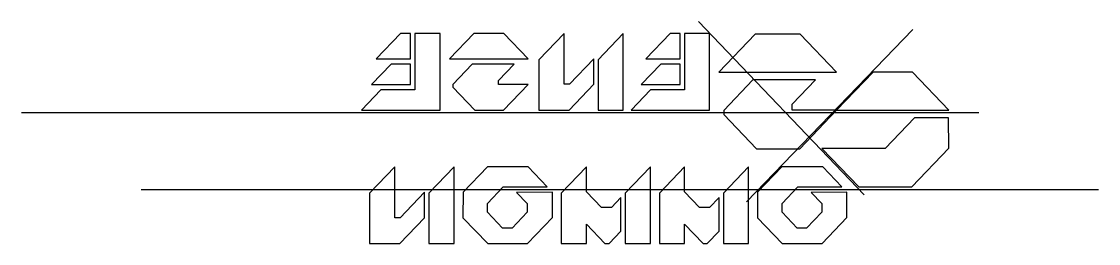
# Model space of a CAD drawing. Extents: x 1.024 to 2.007, y 6.286 to 6.489.
import ezdxf

# ---------------------------------------------------------------- set-up
doc = ezdxf.new("R2010")
doc.units = 0
for name, color, linetype in [('Layer_1', 7, 'CONTINUOUS'), ('Layer_2', 7, 'CONTINUOUS'), ('Layer_3', 7, 'CONTINUOUS')]:
    doc.layers.add(name, color=color, linetype=linetype)

msp = doc.modelspace()

# ---------------------------------------------------------------- linework, layer by layer
at = {"layer": 'Layer_1', "color": 7}
for points in [[(1.660449, 6.442523), (1.76803, 6.442523), (1.734719, 6.47725), (1.69383, 6.47725)], [(1.768031, 6.407797), (1.870492, 6.407797), (1.83718, 6.442523), (1.801342, 6.442523)], [(1.664955, 6.404025), (1.695058, 6.372643), (1.734445, 6.372643), (1.76803, 6.407797), (1.727414, 6.407797), (1.72755, 6.413276), (1.748643, 6.435478), (1.691507, 6.435551), (1.665022, 6.407727)], [(1.870287, 6.400823), (1.839023, 6.400823), (1.812333, 6.372999), (1.754515, 6.372999), (1.788168, 6.337917), (1.836566, 6.337917), (1.870355, 6.373141)]]:
    msp.add_lwpolyline(points, close=True, dxfattribs=at)
at = {"layer": 'Layer_2', "color": 1}
for points in [[(1.642039, 6.488603), (1.793183, 6.33089), (1.793183, 6.33089)], [(1.685876, 6.324274), (1.837646, 6.481384), (1.837646, 6.481384)], [(1.897717, 6.405611), (1.024062, 6.405611), (1.024062, 6.405611)], [(1.133387, 6.335762), (2.007041, 6.335762), (2.007041, 6.335762)]]:
    msp.add_lwpolyline(points, dxfattribs=at)
at = {"layer": 'Layer_3', "color": 7}
for points in [[(1.406043, 6.477721), (1.383016, 6.477721), (1.383016, 6.426343), (1.352071, 6.426343), (1.334413, 6.407983), (1.406043, 6.407983)], [(1.379057, 6.477721), (1.369955, 6.477721), (1.347702, 6.45457), (1.379057, 6.45457)], [(1.414781, 6.45457), (1.486501, 6.45457), (1.464293, 6.477721), (1.437034, 6.477721)], [(1.546342, 6.454583), (1.524088, 6.431432), (1.519265, 6.431432), (1.519265, 6.477734), (1.496192, 6.453777), (1.496192, 6.407997), (1.523906, 6.407997), (1.546342, 6.431432)], [(1.573328, 6.477734), (1.550301, 6.453777), (1.550301, 6.407997), (1.573328, 6.407997)], [(1.652151, 6.477721), (1.629124, 6.477721), (1.629124, 6.426343), (1.598178, 6.426343), (1.580521, 6.407983), (1.652151, 6.407983)], [(1.625164, 6.477721), (1.616063, 6.477721), (1.593809, 6.45457), (1.625164, 6.45457)], [(1.379057, 6.449921), (1.361354, 6.449921), (1.343469, 6.431419), (1.379057, 6.431419)], [(1.417784, 6.428905), (1.437853, 6.407983), (1.464111, 6.407983), (1.486501, 6.431419), (1.459424, 6.431419), (1.459517, 6.435072), (1.473579, 6.449874), (1.435488, 6.449921), (1.417831, 6.431372)], [(1.625164, 6.449921), (1.607462, 6.449921), (1.589577, 6.431419), (1.625164, 6.431419)], [(1.391857, 6.333073), (1.369604, 6.309922), (1.36478, 6.309922), (1.36478, 6.356224), (1.341707, 6.332267), (1.341707, 6.286487), (1.369422, 6.286487), (1.391857, 6.309922)], [(1.418844, 6.356224), (1.395817, 6.332267), (1.395817, 6.286487), (1.418844, 6.286487)], [(1.463077, 6.300434), (1.449334, 6.314904), (1.449334, 6.322921), (1.46376, 6.338007), (1.503898, 6.337959), (1.486469, 6.356224), (1.449289, 6.356224), (1.427081, 6.333073), (1.426945, 6.309922), (1.449563, 6.286486), (1.485969, 6.286486), (1.508587, 6.309969), (1.508587, 6.333073), (1.475912, 6.333025), (1.485605, 6.32292), (1.485605, 6.314902), (1.471771, 6.300433)], [(1.539759, 6.356224), (1.516731, 6.33222), (1.516731, 6.286487), (1.539759, 6.286487), (1.539759, 6.304087), (1.556597, 6.286487), (1.560283, 6.286487), (1.571159, 6.297778), (1.571159, 6.328424), (1.562422, 6.319268), (1.55332, 6.319316), (1.539759, 6.333454)], [(1.598145, 6.356224), (1.575118, 6.33222), (1.575118, 6.286487), (1.598145, 6.286487)], [(1.629318, 6.356224), (1.606291, 6.33222), (1.606291, 6.286487), (1.629318, 6.286487), (1.629318, 6.304087), (1.646156, 6.286487), (1.649843, 6.286487), (1.660719, 6.297778), (1.660719, 6.328424), (1.651981, 6.319268), (1.64288, 6.319316), (1.629318, 6.333454)], [(1.687705, 6.356224), (1.664678, 6.33222), (1.664678, 6.286487), (1.687705, 6.286487)], [(1.731939, 6.300434), (1.718196, 6.314904), (1.718196, 6.322921), (1.732622, 6.338007), (1.77276, 6.337959), (1.75533, 6.356224), (1.71815, 6.356224), (1.695942, 6.333073), (1.695807, 6.309922), (1.718424, 6.286486), (1.754831, 6.286486), (1.777448, 6.309969), (1.777448, 6.333073), (1.744774, 6.333025), (1.754467, 6.32292), (1.754467, 6.314902), (1.740632, 6.300433)]]:
    msp.add_lwpolyline(points, close=True, dxfattribs=at)

doc.saveas('drawing.dxf')
